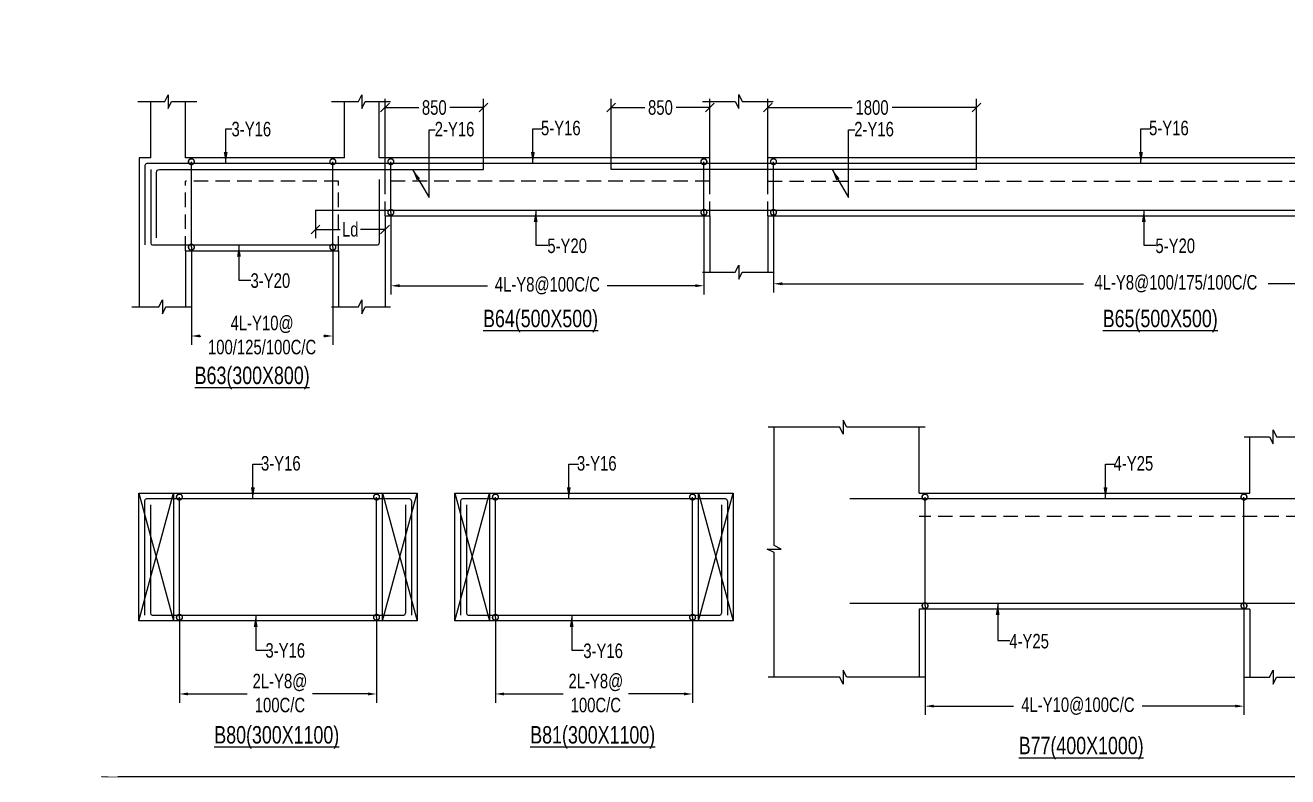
# Model space of a CAD drawing. Header units: millimetres. Extents: x 31347440 to 31744305, y -21457036 to -21063618.
# Drawn here: x 31643646 to 31654533, y -21150568 to -21144094 of the extents above; entities that cross this region are included whole.
import ezdxf

# ---------------------------------------------------------------- set-up
doc = ezdxf.new("R2010")
doc.units = ezdxf.units.MM
doc.header["$LTSCALE"] = 1000
doc.header["$MEASUREMENT"] = 0
doc.set_wipeout_variables(frame=1)
doc.header["$PDMODE"] = 3
for name, pattern in [('CONTINOUS', [0]), ('CONTINU', [0]), ('HIDDEN', [0.375, 0.25, -0.125])]:
    doc.linetypes.add(name, pattern=pattern)
for name, color, linetype in [('-S-ARROW', 253, 'Continuous'), ('-S-MISC', 8, 'Continuous'), ('-S-STIRRUPS DIM', 6, 'Continuous'), ('-S-STIRUP', 11, 'Continuous'), ('-STR-BEAM', 7, 'CONTINU'), ('-STR-COLUMN', 5, 'HIDDEN'), ('-STR-REINF', 3, 'Continuous'), ('-STR-RF-DIM', 8, 'CONTINOUS'), ('-STR-TEXT', 6, 'Continuous'), ('SEC TEXT', 9, 'Continuous'), ('SLAB LINE', 254, 'HIDDEN')]:
    doc.layers.add(name, color=color, linetype=linetype)
doc.styles.add('BEAM-LS', font='romans.shx', dxfattribs={"width": 0.8})
doc.styles.add('SOBHA', font='swisscl.ttf')
doc.styles.add('sobha.sed', font='swisscl.ttf')
doc.dimstyles.new('S-50', dxfattribs={"dimscale": 50, "dimtxt": 2.5, "dimasz": 2, "dimexe": 0.5, "dimexo": 0.25, "dimgap": 0.25, "dimtad": 0, "dimdec": 0, "dimrnd": 0.0005, "dimzin": 0, "dimdsep": 46, "dimtxsty": 'sobha.sed', "dimblk": 'OBLIQUE', "dimcen": 0.09, "dimclrd": 8, "dimclre": 8, "dimclrt": 6, "dimadec": 0, "dimazin": 0, "dimtfac": 1, "dimtdec": 0, "dimtofl": 0, "dimtmove": 2, "dimatfit": 3, "dimfxl": 0.18, "dimtolj": 1, "dimtzin": 0, "dimlwd": -1, "dimlwe": -1, "dimarcsym": 0})
doc.dimstyles.new('S-DIM50', dxfattribs={"dimscale": 50, "dimtxt": 2.5, "dimasz": 1.5, "dimexe": 1.5, "dimexo": 1, "dimgap": 0.5, "dimtad": 0, "dimdec": 0, "dimzin": 0, "dimdsep": 46, "dimtxsty": 'SOBHA', "dimcen": 0.09, "dimclrd": 256, "dimclre": 256, "dimclrt": 6, "dimadec": 5, "dimazin": 0, "dimtfac": 1, "dimtdec": 0, "dimtofl": 0, "dimtmove": 0, "dimatfit": 3, "dimfxl": 0.18, "dimtolj": 1, "dimtzin": 0, "dimlwd": -1, "dimlwe": -1, "dimarcsym": 0})
doc.dimstyles.new('STIRUP', dxfattribs={"dimscale": 50, "dimtxt": 2.5, "dimasz": 2.2, "dimexe": 0, "dimexo": 0, "dimgap": 0.5, "dimtad": 0, "dimdec": 0, "dimzin": 0, "dimdsep": 46, "dimtxsty": 'BEAM-LS', "dimblk": 'DOTSMALL', "dimcen": 0.09, "dimclrd": 256, "dimclre": 256, "dimclrt": 256, "dimadec": 5, "dimazin": 0, "dimtfac": 1, "dimtdec": 0, "dimtofl": 0, "dimtmove": 0, "dimatfit": 3, "dimldrblk": 'DOTSMALL', "dimfxl": 0, "dimfxlon": 1, "dimtolj": 1, "dimtzin": 0, "dimlwd": -1, "dimlwe": -1, "dimarcsym": 0})

# ---------------------------------------------------------------- blocks, each defined once
blk = doc.blocks.new('*D65')
at = {"layer": '-STR-RF-DIM', "transparency": 16777216}
for p, q in [((31650098, -21145706), (31650098, -21146396)), ((31656548, -21145706), (31656548, -21146396)), ((31650173, -21146321), (31652770, -21146321)), ((31656473, -21146321), (31654365, -21146321))]:
    blk.add_line(p, q, dxfattribs=at)
for points in [[(31650173, -21146308), (31650173, -21146333), (31650098, -21146321)], [(31656473, -21146308), (31656473, -21146333), (31656548, -21146321)]]:
    blk.add_solid(points, dxfattribs=at)
at = {"layer": 'Defpoints', "color": 0, "transparency": 16777216}
for p in [(31650098, -21145706, 178587), (31656548, -21145706, 178587), (31650098, -21146321)]:
    blk.add_point(p, dxfattribs=at)
at = {"layer": '-STR-RF-DIM', "color": 6, "transparency": 16777216, "insert": (31653568, -21146321), "char_height": 125, "attachment_point": 5, "style": 'SOBHA'}
blk.add_mtext('\\A1;4L-Y8@100/175/100C/C', dxfattribs=at)
blk = doc.blocks.new('_DotSmall')
at = {"color": 0, "linetype": 'ByBlock', "const_width": 0.5}
blk.add_lwpolyline([(-0.0625, 0, 1), (0.0625, 0, 1)], format="xyb", close=True, dxfattribs=at)
blk = doc.blocks.new('*D66')
at = {"layer": '-S-STIRUP', "ltscale": 100, "transparency": 16777216}
blk.add_line((31650098, -21145706), (31650098, -21145269), dxfattribs=at)
at = {"layer": 'Defpoints', "color": 0, "linetype": 'CONTINU', "ltscale": 100, "transparency": 16777216}
for p in [(31650098, -21145269), (31650098, -21145269), (31650098, -21145706)]:
    blk.add_point(p, dxfattribs=at)
at = {"layer": '-S-STIRUP', "linetype": 'CONTINU', "ltscale": 100, "transparency": 16777216, "xscale": 100, "yscale": 100, "zscale": 100}
for p, rotation in [((31650098, -21145269), 90), ((31650098, -21145706), 270)]:
    blk.add_blockref('_DotSmall', p, dxfattribs=dict(at, rotation=rotation))
blk = doc.blocks.new('*D59')
at = {"layer": '-STR-RF-DIM', "transparency": 16777216}
for p, q in [((31646798, -21145706), (31646798, -21146413)), ((31649498, -21145706), (31649498, -21146413)), ((31646873, -21146338), (31647633, -21146338)), ((31649423, -21146338), (31648663, -21146338))]:
    blk.add_line(p, q, dxfattribs=at)
for points in [[(31646873, -21146325), (31646873, -21146350), (31646798, -21146338)], [(31649423, -21146325), (31649423, -21146350), (31649498, -21146338)]]:
    blk.add_solid(points, dxfattribs=at)
at = {"layer": 'Defpoints', "color": 0, "transparency": 16777216}
for p in [(31646798, -21145706, 178587), (31649498, -21145706, 178587), (31649498, -21146338)]:
    blk.add_point(p, dxfattribs=at)
at = {"layer": '-STR-RF-DIM', "color": 6, "transparency": 16777216, "insert": (31648148, -21146338), "char_height": 125, "attachment_point": 5, "style": 'SOBHA'}
blk.add_mtext('\\A1;4L-Y8@100C/C', dxfattribs=at)
blk = doc.blocks.new('*D60')
at = {"layer": '-S-STIRUP', "ltscale": 100, "transparency": 16777216}
blk.add_line((31649498, -21145706), (31649498, -21145269), dxfattribs=at)
at = {"layer": 'Defpoints', "color": 0, "linetype": 'CONTINU', "ltscale": 100, "transparency": 16777216}
for p in [(31649498, -21145269), (31649498, -21145269), (31649498, -21145706)]:
    blk.add_point(p, dxfattribs=at)
at = {"layer": '-S-STIRUP', "linetype": 'CONTINU', "ltscale": 100, "transparency": 16777216, "xscale": 100, "yscale": 100, "zscale": 100}
for p, rotation in [((31649498, -21145269), 90), ((31649498, -21145706), 270)]:
    blk.add_blockref('_DotSmall', p, dxfattribs=dict(at, rotation=rotation))
blk = doc.blocks.new('*D61')
at = {"layer": '-S-STIRUP', "ltscale": 100, "transparency": 16777216}
blk.add_line((31646798, -21145706), (31646798, -21145269), dxfattribs=at)
at = {"layer": 'Defpoints', "color": 0, "linetype": 'CONTINU', "ltscale": 100, "transparency": 16777216}
for p in [(31646798, -21145269), (31646798, -21145269), (31646798, -21145706)]:
    blk.add_point(p, dxfattribs=at)
at = {"layer": '-S-STIRUP', "linetype": 'CONTINU', "ltscale": 100, "transparency": 16777216, "xscale": 100, "yscale": 100, "zscale": 100}
for p, rotation in [((31646798, -21145269), 90), ((31646798, -21145706), 270)]:
    blk.add_blockref('_DotSmall', p, dxfattribs=dict(at, rotation=rotation))
blk = doc.blocks.new('*D62')
at = {"layer": '-STR-RF-DIM', "transparency": 16777216}
for p, q in [((31645078, -21146006), (31645078, -21146846)), ((31646298, -21146006), (31646298, -21146846)), ((31645153, -21146771), (31645159, -21146771)), ((31646223, -21146771), (31646218, -21146771))]:
    blk.add_line(p, q, dxfattribs=at)
for points in [[(31645153, -21146758), (31645153, -21146783), (31645078, -21146771)], [(31646223, -21146758), (31646223, -21146783), (31646298, -21146771)]]:
    blk.add_solid(points, dxfattribs=at)
at = {"layer": 'Defpoints', "color": 0, "transparency": 16777216}
for p in [(31645078, -21146006, 0), (31646298, -21146006, 178587), (31646298, -21146771)]:
    blk.add_point(p, dxfattribs=at)
at = {"layer": '-STR-RF-DIM', "color": 6, "transparency": 16777216, "char_height": 125, "attachment_point": 5, "style": 'SOBHA'}
for s, insert in [('\\A1;4L-Y10@', (31645688, -21146671)), ('\\A1;100/125/100C/C', (31645688, -21146867))]:
    blk.add_mtext(s, dxfattribs=dict(at, insert=insert))
blk = doc.blocks.new('*D63')
at = {"layer": '-S-STIRUP', "ltscale": 100, "transparency": 16777216}
blk.add_line((31646298, -21146006), (31646298, -21145269), dxfattribs=at)
at = {"layer": 'Defpoints', "color": 0, "linetype": 'CONTINU', "ltscale": 100, "transparency": 16777216}
for p in [(31646298, -21145269), (31646298, -21145269), (31646298, -21146006)]:
    blk.add_point(p, dxfattribs=at)
at = {"layer": '-S-STIRUP', "linetype": 'CONTINU', "ltscale": 100, "transparency": 16777216, "xscale": 100, "yscale": 100, "zscale": 100}
for p, rotation in [((31646298, -21145269), 90), ((31646298, -21146006), 270)]:
    blk.add_blockref('_DotSmall', p, dxfattribs=dict(at, rotation=rotation))
blk = doc.blocks.new('*D64')
at = {"layer": '-S-STIRUP', "ltscale": 100, "transparency": 16777216}
blk.add_line((31645078, -21146006), (31645078, -21145269), dxfattribs=at)
at = {"layer": 'Defpoints', "color": 0, "linetype": 'CONTINU', "ltscale": 100, "transparency": 16777216}
for p in [(31645078, -21145269), (31645078, -21145269), (31645078, -21146006)]:
    blk.add_point(p, dxfattribs=at)
at = {"layer": '-S-STIRUP', "linetype": 'CONTINU', "ltscale": 100, "transparency": 16777216, "xscale": 100, "yscale": 100, "zscale": 100}
for p, rotation in [((31645078, -21145269), 90), ((31645078, -21146006), 270)]:
    blk.add_blockref('_DotSmall', p, dxfattribs=dict(at, rotation=rotation))
blk = doc.blocks.new('_OBLIQUE')
at = {"color": 0, "linetype": 'ByBlock'}
blk.add_line((-0.5, -0.5), (0.5, 0.5), dxfattribs=at)
blk = doc.blocks.new('*D100')
at = {"layer": '-STR-RF-DIM', "transparency": 16777216}
for p, q in [((31651405, -21149095), (31651405, -21150035)), ((31654155, -21149095), (31654155, -21150035)), ((31651480, -21149960), (31652169, -21149960)), ((31654080, -21149960), (31653277, -21149960))]:
    blk.add_line(p, q, dxfattribs=at)
for points in [[(31651480, -21149947), (31651480, -21149972), (31651405, -21149960)], [(31654080, -21149947), (31654080, -21149972), (31654155, -21149960)]]:
    blk.add_solid(points, dxfattribs=at)
at = {"layer": 'Defpoints', "color": 0, "transparency": 16777216}
for p in [(31651405, -21149095, 178587), (31654155, -21149095, 178587), (31654155, -21149960)]:
    blk.add_point(p, dxfattribs=at)
at = {"layer": '-STR-RF-DIM', "color": 6, "transparency": 16777216, "insert": (31652723, -21149960), "char_height": 125, "attachment_point": 5, "style": 'SOBHA'}
blk.add_mtext('\\A1;4L-Y10@100C/C', dxfattribs=at)
blk = doc.blocks.new('*D101')
at = {"layer": '-S-STIRUP', "ltscale": 100, "transparency": 16777216}
blk.add_line((31654155, -21149095), (31654155, -21148158), dxfattribs=at)
at = {"layer": 'Defpoints', "color": 0, "linetype": 'CONTINU', "ltscale": 100, "transparency": 16777216}
for p in [(31654155, -21148158), (31654155, -21148158), (31654155, -21149095)]:
    blk.add_point(p, dxfattribs=at)
at = {"layer": '-S-STIRUP', "linetype": 'CONTINU', "ltscale": 100, "transparency": 16777216, "xscale": 100, "yscale": 100, "zscale": 100}
for p, rotation in [((31654155, -21148158), 90), ((31654155, -21149095), 270)]:
    blk.add_blockref('_DotSmall', p, dxfattribs=dict(at, rotation=rotation))
blk = doc.blocks.new('*D102')
at = {"layer": '-S-STIRUP', "ltscale": 100, "transparency": 16777216}
blk.add_line((31651405, -21149095), (31651405, -21148158), dxfattribs=at)
at = {"layer": 'Defpoints', "color": 0, "linetype": 'CONTINU', "ltscale": 100, "transparency": 16777216}
for p in [(31651405, -21148158), (31651405, -21148158), (31651405, -21149095)]:
    blk.add_point(p, dxfattribs=at)
at = {"layer": '-S-STIRUP', "linetype": 'CONTINU', "ltscale": 100, "transparency": 16777216, "xscale": 100, "yscale": 100, "zscale": 100}
for p, rotation in [((31651405, -21148158), 90), ((31651405, -21149095), 270)]:
    blk.add_blockref('_DotSmall', p, dxfattribs=dict(at, rotation=rotation))
blk = doc.blocks.new('*D104')
at = {"layer": '-STR-RF-DIM', "transparency": 16777216}
for p, q in [((31644975, -21149195), (31644975, -21149930)), ((31646675, -21149195), (31646675, -21149930)), ((31645050, -21149855), (31645560, -21149855)), ((31646600, -21149855), (31646123, -21149855))]:
    blk.add_line(p, q, dxfattribs=at)
for points in [[(31645050, -21149842), (31645050, -21149867), (31644975, -21149855)], [(31646600, -21149842), (31646600, -21149867), (31646675, -21149855)]]:
    blk.add_solid(points, dxfattribs=at)
at = {"layer": 'Defpoints', "color": 0, "transparency": 16777216}
for p in [(31644975, -21149195, 0), (31646675, -21149195, 0), (31646675, -21149855)]:
    blk.add_point(p, dxfattribs=at)
at = {"layer": '-STR-RF-DIM', "color": 6, "transparency": 16777216, "char_height": 125, "attachment_point": 5, "style": 'SOBHA'}
for s, insert in [('\\A1;2L-Y8@', (31645842, -21149756)), ('\\A1;100C/C', (31645842, -21149951))]:
    blk.add_mtext(s, dxfattribs=dict(at, insert=insert))
blk = doc.blocks.new('*D105')
at = {"layer": '-S-STIRUP', "ltscale": 100, "transparency": 16777216}
blk.add_line((31644975, -21149195), (31644975, -21148158), dxfattribs=at)
at = {"layer": 'Defpoints', "color": 0, "linetype": 'CONTINU', "ltscale": 100, "transparency": 16777216}
for p in [(31644975, -21148158), (31644975, -21148158), (31644975, -21149195, 0)]:
    blk.add_point(p, dxfattribs=at)
at = {"layer": '-S-STIRUP', "linetype": 'CONTINU', "ltscale": 100, "transparency": 16777216, "xscale": 100, "yscale": 100, "zscale": 100}
for p, rotation in [((31644975, -21148158), 90), ((31644975, -21149195), 270)]:
    blk.add_blockref('_DotSmall', p, dxfattribs=dict(at, rotation=rotation))
blk = doc.blocks.new('*D106')
at = {"layer": '-S-STIRUP', "ltscale": 100, "transparency": 16777216}
blk.add_line((31646675, -21149195), (31646675, -21148158), dxfattribs=at)
at = {"layer": 'Defpoints', "color": 0, "linetype": 'CONTINU', "ltscale": 100, "transparency": 16777216}
for p in [(31646675, -21148158), (31646675, -21148158), (31646675, -21149195, 0)]:
    blk.add_point(p, dxfattribs=at)
at = {"layer": '-S-STIRUP', "linetype": 'CONTINU', "ltscale": 100, "transparency": 16777216, "xscale": 100, "yscale": 100, "zscale": 100}
for p, rotation in [((31646675, -21148158), 90), ((31646675, -21149195), 270)]:
    blk.add_blockref('_DotSmall', p, dxfattribs=dict(at, rotation=rotation))
blk = doc.blocks.new('*D107')
at = {"layer": '-STR-RF-DIM', "transparency": 16777216}
for p, q in [((31647700, -21149195), (31647700, -21149930)), ((31649400, -21149195), (31649400, -21149930)), ((31647775, -21149855), (31648285, -21149855)), ((31649325, -21149855), (31648848, -21149855))]:
    blk.add_line(p, q, dxfattribs=at)
for points in [[(31647775, -21149842), (31647775, -21149867), (31647700, -21149855)], [(31649325, -21149842), (31649325, -21149867), (31649400, -21149855)]]:
    blk.add_solid(points, dxfattribs=at)
at = {"layer": 'Defpoints', "color": 0, "transparency": 16777216}
for p in [(31647700, -21149195, 0), (31649400, -21149195, 0), (31649400, -21149855)]:
    blk.add_point(p, dxfattribs=at)
at = {"layer": '-STR-RF-DIM', "color": 6, "transparency": 16777216, "char_height": 125, "attachment_point": 5, "style": 'SOBHA'}
for s, insert in [('\\A1;2L-Y8@', (31648566, -21149756)), ('\\A1;100C/C', (31648566, -21149951))]:
    blk.add_mtext(s, dxfattribs=dict(at, insert=insert))
blk = doc.blocks.new('*D108')
at = {"layer": '-S-STIRUP', "ltscale": 100, "transparency": 16777216}
blk.add_line((31647700, -21149195), (31647700, -21148158), dxfattribs=at)
at = {"layer": 'Defpoints', "color": 0, "linetype": 'CONTINU', "ltscale": 100, "transparency": 16777216}
for p in [(31647700, -21148158), (31647700, -21148158), (31647700, -21149195, 0)]:
    blk.add_point(p, dxfattribs=at)
at = {"layer": '-S-STIRUP', "linetype": 'CONTINU', "ltscale": 100, "transparency": 16777216, "xscale": 100, "yscale": 100, "zscale": 100}
for p, rotation in [((31647700, -21148158), 90), ((31647700, -21149195), 270)]:
    blk.add_blockref('_DotSmall', p, dxfattribs=dict(at, rotation=rotation))
blk = doc.blocks.new('*D109')
at = {"layer": '-S-STIRUP', "ltscale": 100, "transparency": 16777216}
blk.add_line((31649400, -21149195), (31649400, -21148158), dxfattribs=at)
at = {"layer": 'Defpoints', "color": 0, "linetype": 'CONTINU', "ltscale": 100, "transparency": 16777216}
for p in [(31649400, -21148158), (31649400, -21148158), (31649400, -21149195, 0)]:
    blk.add_point(p, dxfattribs=at)
at = {"layer": '-S-STIRUP', "linetype": 'CONTINU', "ltscale": 100, "transparency": 16777216, "xscale": 100, "yscale": 100, "zscale": 100}
for p, rotation in [((31649400, -21148158), 90), ((31649400, -21149195), 270)]:
    blk.add_blockref('_DotSmall', p, dxfattribs=dict(at, rotation=rotation))
blk = doc.blocks.new('*D329')
at = {"layer": '-S-STIRRUPS DIM', "color": 251, "transparency": 16777216}
for p, q in [((31646748, -21145436), (31646748, -21144728)), ((31647598, -21145336), (31647598, -21144728))]:
    blk.add_line(p, q, dxfattribs=at)
at = {"layer": '-S-STIRRUPS DIM', "color": 8, "transparency": 16777216}
for p, q in [((31646748, -21144803), (31647039, -21144803)), ((31647598, -21144803), (31647308, -21144803))]:
    blk.add_line(p, q, dxfattribs=at)
at = {"layer": 'Defpoints', "color": 0, "transparency": 16777216}
for p in [(31646748, -21144803), (31647598, -21145336), (31646748, -21145436, 0)]:
    blk.add_point(p, dxfattribs=at)
at = {"layer": '-S-STIRRUPS DIM', "color": 8, "transparency": 16777216, "xscale": 75, "yscale": 75, "zscale": 75, "rotation": 180}
blk.add_blockref('_OBLIQUE', (31646748, -21144803), dxfattribs=at)
at = {"layer": '-S-STIRRUPS DIM', "color": 8, "transparency": 16777216, "xscale": 75, "yscale": 75, "zscale": 75}
blk.add_blockref('_OBLIQUE', (31647598, -21144803), dxfattribs=at)
at = {"layer": '-S-STIRRUPS DIM', "color": 6, "transparency": 16777216, "insert": (31647173, -21144803), "char_height": 125, "attachment_point": 5, "style": 'sobha.sed'}
blk.add_mtext('\\A1;850', dxfattribs=at)
blk = doc.blocks.new('*D331')
at = {"layer": '-S-STIRRUPS DIM', "color": 251, "transparency": 16777216}
for p, q in [((31650048, -21145436), (31650048, -21144728)), ((31651848, -21145336), (31651848, -21144728))]:
    blk.add_line(p, q, dxfattribs=at)
at = {"layer": '-S-STIRRUPS DIM', "color": 8, "transparency": 16777216}
for p, q in [((31650048, -21144803), (31650776, -21144803)), ((31651848, -21144803), (31651120, -21144803))]:
    blk.add_line(p, q, dxfattribs=at)
at = {"layer": 'Defpoints', "color": 0, "transparency": 16777216}
for p in [(31650048, -21144803), (31651848, -21145336), (31650048, -21145436, 0)]:
    blk.add_point(p, dxfattribs=at)
at = {"layer": '-S-STIRRUPS DIM', "color": 8, "transparency": 16777216, "xscale": 75, "yscale": 75, "zscale": 75, "rotation": 180}
blk.add_blockref('_OBLIQUE', (31650048, -21144803), dxfattribs=at)
at = {"layer": '-S-STIRRUPS DIM', "color": 8, "transparency": 16777216, "xscale": 75, "yscale": 75, "zscale": 75}
blk.add_blockref('_OBLIQUE', (31651848, -21144803), dxfattribs=at)
at = {"layer": '-S-STIRRUPS DIM', "color": 6, "transparency": 16777216, "insert": (31650948, -21144803), "char_height": 125, "attachment_point": 5, "style": 'sobha.sed'}
blk.add_mtext('\\A1;1800', dxfattribs=at)
blk = doc.blocks.new('*D330')
at = {"layer": '-S-STIRRUPS DIM', "color": 251, "transparency": 16777216}
for p, q in [((31648698, -21145336), (31648698, -21144728)), ((31649548, -21145436), (31649548, -21144728))]:
    blk.add_line(p, q, dxfattribs=at)
at = {"layer": '-S-STIRRUPS DIM', "color": 8, "transparency": 16777216}
for p, q in [((31648698, -21144803), (31648989, -21144803)), ((31649548, -21144803), (31649258, -21144803))]:
    blk.add_line(p, q, dxfattribs=at)
at = {"layer": 'Defpoints', "color": 0, "transparency": 16777216}
for p in [(31649548, -21144803), (31648698, -21145336), (31649548, -21145436, 0)]:
    blk.add_point(p, dxfattribs=at)
at = {"layer": '-S-STIRRUPS DIM', "color": 8, "transparency": 16777216, "xscale": 75, "yscale": 75, "zscale": 75, "rotation": 180}
blk.add_blockref('_OBLIQUE', (31648698, -21144803), dxfattribs=at)
at = {"layer": '-S-STIRRUPS DIM', "color": 8, "transparency": 16777216, "xscale": 75, "yscale": 75, "zscale": 75}
blk.add_blockref('_OBLIQUE', (31649548, -21144803), dxfattribs=at)
at = {"layer": '-S-STIRRUPS DIM', "color": 6, "transparency": 16777216, "insert": (31649123, -21144803), "char_height": 125, "attachment_point": 5, "style": 'sobha.sed'}
blk.add_mtext('\\A1;850', dxfattribs=at)
blk = doc.blocks.new('*D358')
at = {"layer": '-S-STIRRUPS DIM', "color": 251, "transparency": 16777216}
for p, q in [((31646148, -21145686), (31646148, -21145928)), ((31646748, -21145736), (31646748, -21145928))]:
    blk.add_line(p, q, dxfattribs=at)
at = {"layer": '-S-STIRRUPS DIM', "color": 8, "transparency": 16777216}
for p, q in [((31646148, -21145853), (31646361, -21145853)), ((31646748, -21145853), (31646536, -21145853))]:
    blk.add_line(p, q, dxfattribs=at)
at = {"layer": 'Defpoints', "color": 0, "transparency": 16777216}
for p in [(31646148, -21145686, 0), (31646748, -21145736, 0), (31646148, -21145853)]:
    blk.add_point(p, dxfattribs=at)
at = {"layer": '-S-STIRRUPS DIM', "color": 8, "transparency": 16777216, "xscale": 75, "yscale": 75, "zscale": 75, "rotation": 180}
blk.add_blockref('_OBLIQUE', (31646148, -21145853), dxfattribs=at)
at = {"layer": '-S-STIRRUPS DIM', "color": 8, "transparency": 16777216, "xscale": 75, "yscale": 75, "zscale": 75}
blk.add_blockref('_OBLIQUE', (31646748, -21145853), dxfattribs=at)
at = {"layer": '-S-STIRRUPS DIM', "color": 6, "transparency": 16777216, "insert": (31646448, -21145853), "char_height": 125, "attachment_point": 5, "style": 'sobha.sed'}
blk.add_mtext('\\A1;Ld', dxfattribs=at)

msp = doc.modelspace()

# ---------------------------------------------------------------- linework, layer by layer
at = {"layer": '-S-MISC', "linetype": 'ByBlock', "ltscale": 1000, "elevation": 0}
for points in [[(31644615.7, -21144752), (31644848.4, -21144751.5), (31644878.2, -21144691.9), (31644878.2, -21144812), (31644908.1, -21144751.5), (31645124.2, -21144752)], [(31646285.7, -21144752), (31646518.4, -21144751.5), (31646548.2, -21144691.9), (31646548.2, -21144812), (31646578.1, -21144751.5), (31646794.2, -21144752)], [(31649485.7, -21144751.8), (31649768.4, -21144751.8), (31649798.3, -21144811.5), (31649798.3, -21144691.3), (31649828.1, -21144751.8), (31650094.3, -21144751.8)], [(31649485.7, -21146220.6), (31649768.4, -21146220.6), (31649798.3, -21146160.9), (31649798.3, -21146281.1), (31649828.1, -21146220.6), (31650094.3, -21146220.6)], [(31644565.7, -21146520.6), (31644798.4, -21146520.2), (31644828.2, -21146460.5), (31644828.2, -21146580.7), (31644858.1, -21146520.2), (31645074.2, -21146520.6)], [(31646285.7, -21146520.6), (31646518.4, -21146520.2), (31646548.2, -21146460.5), (31646548.2, -21146580.7), (31646578.1, -21146520.2), (31646794.2, -21146520.6)], [(31651405.5, -21147556.9), (31650729, -21147556.9), (31650699.1, -21147497.3), (31650699.1, -21147617.5), (31650669.3, -21147556.9), (31650053.1, -21147557.2)], [(31650103.1, -21149709.7), (31650102.4, -21148635.9), (31650042.7, -21148606), (31650162.9, -21148606), (31650102.4, -21148576.1), (31650102.9, -21147556.9)], [(31654155.5, -21147640.6), (31654375.6, -21147640.6), (31654405.4, -21147700.2), (31654405.4, -21147580), (31654435.3, -21147640.6), (31654705.7, -21147640.6)], [(31651405.3, -21149709.7), (31650729, -21149709.7), (31650699.1, -21149650.1), (31650699.1, -21149770.2), (31650669.3, -21149709.7), (31650053.1, -21149710)], [(31654155.5, -21149709.7), (31654375.6, -21149709.7), (31654405.4, -21149650.1), (31654405.4, -21149770.2), (31654435.3, -21149709.7), (31654705.7, -21149709.7)]]:
    msp.add_lwpolyline(points, dxfattribs=at)
at = {"layer": '-STR-BEAM'}
for p, q in [((31646398.2, -21145236, 0), (31645028.2, -21145236, 0)), ((31649548.2, -21145236, 0), (31646698.2, -21145236, 0)), ((31656598.2, -21145236, 0), (31650048.3, -21145236, 0)), ((31644625.2, -21149225.1, 0), (31644925.2, -21148125.1, 0)), ((31644625.2, -21148125.1, 0), (31644925.2, -21149225.1, 0)), ((31644925.2, -21148125.1, 0), (31646725.5, -21148125.1, 0)), ((31646725.5, -21149225.1, 0), (31647025.5, -21148125.1, 0)), ((31646725.5, -21148125.1, 0), (31647025.5, -21149225.1, 0)), ((31647349.8, -21149225.1, 0), (31647649.8, -21148125.1, 0)), ((31647349.8, -21148125.1, 0), (31647649.8, -21149225.1, 0)), ((31647649.8, -21148125.1, 0), (31649450, -21148125.1, 0)), ((31649450, -21149225.1, 0), (31649750, -21148125.1, 0)), ((31649450, -21148125.1, 0), (31649750, -21149225.1, 0)), ((31651355.5, -21148125.1, 0), (31654205.5, -21148125.1, 0))]:
    msp.add_line(p, q, dxfattribs=at)
at = {"layer": '-STR-BEAM', "elevation": 0}
for points in [[(31679606.4, -21150567.8), (31644306.4, -21150567.8), (31644306.4, -21121867.8), (31679606.4, -21121867.8)], [(31644625.2, -21148125.1), (31644925.2, -21148125.1), (31644925.2, -21149225.1), (31644625.2, -21149225.1)], [(31646725.5, -21148125.1), (31647025.5, -21148125.1), (31647025.5, -21149225.1), (31646725.5, -21149225.1)], [(31647349.8, -21148125.1), (31647649.8, -21148125.1), (31647649.8, -21149225.1), (31647349.8, -21149225.1)], [(31649450, -21148125.1), (31649750, -21148125.1), (31649750, -21149225.1), (31649450, -21149225.1)]]:
    msp.add_lwpolyline(points, close=True, dxfattribs=at)
for points in [[(31646748.2, -21145736), (31649548.2, -21145736)], [(31650048.3, -21145736), (31656598.2, -21145736)], [(31645028.2, -21146036), (31646348.2, -21146036)], [(31654205.5, -21149125.1), (31651355.5, -21149125.1)], [(31646785.8, -21149225.1), (31644925.2, -21149225.1)], [(31649510.4, -21149225.1), (31647649.8, -21149225.1)]]:
    msp.add_lwpolyline(points, dxfattribs=at)
at = {"layer": '-STR-COLUMN', "linetype": 'Continuous', "ltscale": 10}
for p, q in [((31644728.2, -21145236, 0), (31644728.2, -21144751.4, 0)), ((31645028.2, -21145236, 0), (31645028.2, -21144751.4, 0)), ((31646398.2, -21145236, 0), (31646398.2, -21144751.4, 0)), ((31646698.2, -21145236, 0), (31646698.2, -21144751.4, 0)), ((31649548.2, -21145236, 0), (31649548.2, -21144751.4, 0)), ((31650048.3, -21145236, 0), (31650048.3, -21144751.4, 0)), ((31644728.2, -21145236, 0), (31644628.2, -21145236, 0)), ((31644628.2, -21145236, 0), (31644628.2, -21146520.6, 0)), ((31646748.2, -21145736, 0), (31646748.2, -21146520.6, 0)), ((31649548.2, -21145736, 0), (31649548.2, -21146220.6, 0)), ((31650048.3, -21145736, 0), (31650048.3, -21146220.6, 0)), ((31645028.2, -21146036, 0), (31645028.2, -21146520.6, 0)), ((31646348.2, -21146036, 0), (31646348.2, -21146520.6, 0)), ((31651355.5, -21148125.1, 0), (31651355.5, -21147556.9, 0)), ((31654205.5, -21148125.1, 0), (31654205.5, -21147640.6, 0)), ((31651355.3, -21149125.1, 0), (31651355.3, -21149709.7, 0)), ((31654205.5, -21149125.1, 0), (31654205.5, -21149709.7, 0))]:
    msp.add_line(p, q, dxfattribs=at)
at = {"layer": '-STR-REINF', "ltscale": 10}
for p, q in [((31644678.2, -21145301, 0), (31644678.2, -21145986.7, 0)), ((31662433.3, -21145286, 0), (31644693.2, -21145286, 0)), ((31644728.2, -21145336, 0), (31644728.2, -21145971, 0)), ((31646698.2, -21145423, 0), (31646698.2, -21145971, 0)), ((31646148.2, -21145686, 0), (31662389.4, -21145686, 0)), ((31644743.2, -21145986, 0), (31646683.2, -21145986, 0)), ((31644675.2, -21148190.1, 0), (31644675.2, -21149175.8, 0)), ((31646960.5, -21148175.1, 0), (31644690.2, -21148175.1, 0)), ((31644725.2, -21148225.1, 0), (31644725.2, -21149160.1, 0)), ((31646925.5, -21148225.1, 0), (31646925.5, -21149160.1, 0)), ((31646975.5, -21148190.1, 0), (31646975.5, -21149175.8, 0)), ((31647399.8, -21148190.1, 0), (31647399.8, -21149175.8, 0)), ((31649685, -21148175.1, 0), (31647414.8, -21148175.1, 0)), ((31647449.8, -21148225.1, 0), (31647449.8, -21149160.1, 0)), ((31649650, -21148225.1, 0), (31649650, -21149160.1, 0)), ((31649700, -21148190.1, 0), (31649700, -21149175.8, 0)), ((31662960.2, -21148175.1, 0), (31650755.3, -21148175.1, 0)), ((31644740.2, -21149175.1, 0), (31646910.5, -21149175.1, 0)), ((31647464.8, -21149175.1, 0), (31649635, -21149175.1, 0))]:
    msp.add_line(p, q, dxfattribs=at)
at = {"layer": '-STR-REINF', "ltscale": 10, "elevation": 0}
msp.add_lwpolyline([(31644777.5, -21145924.2), (31644777.5, -21145361, -0.4142136), (31644802.5, -21145336), (31647598.2, -21145336)], format="xyb", dxfattribs=at)
for points in [[(31651848.3, -21145336), (31648698.2, -21145336)], [(31661145.1, -21149075.1), (31650755.3, -21149075.1)]]:
    msp.add_lwpolyline(points, dxfattribs=at)
at = {"layer": '-STR-REINF', "ltscale": 10}
for centre, start, end in [((31644693.2, -21145301, 0), 90, 180), ((31644743.2, -21145971, 0), 180, 270), ((31644690.2, -21148190.1, 0), 90, 180), ((31646960.5, -21148190.1, 0), 0, 90), ((31647414.8, -21148190.1, 0), 90, 180), ((31649685, -21148190.1, 0), 0, 90), ((31644740.2, -21149160.1, 0), 180, 270), ((31646910.5, -21149160.1, 0), 270, 0), ((31647464.8, -21149160.1, 0), 180, 270), ((31649635, -21149160.1, 0), 270, 0)]:
    msp.add_arc(centre, 15, start, end, dxfattribs=at)
at = {"layer": '-STR-REINF', "ltscale": 10, "extrusion": (-3.80959e-09, 0, 1)}
msp.add_arc((31646683.2, -21145971, -0.1), 15, 270, 0, dxfattribs=at)
at = {"layer": 'SLAB LINE', "color": 8, "linetype": 'HIDDEN', "ltscale": 0.5}
for p, q in [((31646348.2, -21145436, 0), (31645028.2, -21145436, 0)), ((31645028.2, -21146036, 0), (31645028.2, -21145436, 0)), ((31646348.2, -21146036, 0), (31646348.2, -21145436, 0)), ((31649548.2, -21145436, 0), (31646748.2, -21145436, 0)), ((31646748.2, -21145736, 0), (31646748.2, -21145436, 0)), ((31649548.2, -21145736, 0), (31649548.2, -21145436, 0)), ((31650048.3, -21145436, 0), (31656598.2, -21145436, 0)), ((31650048.3, -21145736, 0), (31650048.3, -21145436, 0)), ((31657455.5, -21148325.1, 0), (31651355.5, -21148325.1, 0))]:
    msp.add_line(p, q, dxfattribs=at)

# ---------------------------------------------------------------- texts
at = {"layer": '-STR-TEXT', "color": 6, "style": 'SOBHA'}
for s, p in [('3-Y16', (31645424.4, -21145050.7, 0)), ('2-Y16', (31647176.6, -21145050.9, 0)), ('5-Y16', (31648092.9, -21145041.2, 0)), ('2-Y16', (31650794.2, -21145050.9, 0)), ('5-Y16', (31653336.8, -21145041.2, 0)), ('5-Y20', (31648147.6, -21146056, 0)), ('5-Y20', (31653391.5, -21146056, 0)), ('3-Y20', (31645588.5, -21146356, 0)), ('3-Y16', (31645678.4, -21147930.3, 0)), ('3-Y16', (31648403, -21147930.3, 0)), ('4-Y25', (31653030.6, -21147930.3, 0)), ('4-Y25', (31652131.3, -21149462, 0)), ('3-Y16', (31645717, -21149542, 0)), ('3-Y16', (31648457.7, -21149545.2, 0))]:
    msp.add_text(s, height=125, dxfattribs=at).set_placement(p)
at = {"layer": 'SEC TEXT', "color": 4, "linetype": 'ByBlock', "style": 'sobha.sed'}
for s, rotation, p in [('%%UB64(500X500)', 359.98928, (31647593.4, -21146694.7, 0)), ('%%UB65(500X500)', 359.98928, (31652937.2, -21146694.7, 0)), ('%%UB63(300X800)', 359.98928, (31645106.7, -21147184.7, 0)), ('%%UB80(300X1100)', 359.98928, (31645276, -21150281.5)), ('%%UB81(300X1100)', 359.98928, (31648000.6, -21150281.5)), ('%%UB77(400X1000)', 0.01072, (31652212.8, -21150374.1, 0))]:
    msp.add_text(s, height=150, rotation=rotation, dxfattribs=at).set_placement(p)

# ---------------------------------------------------------------- dimensions: what is measured, and where the dimension line sits
at = {"layer": '-S-STIRRUPS DIM'}
for base, p1, p2, picture, middle in [((31646748.2, -21144802.6, 0), (31647598.2, -21145336, 0), (31646748.2, -21145436, 0), '*D329', (31647173.2, -21144802.6, 0)), ((31650048.3, -21144802.6, 0), (31651848.3, -21145336, 0), (31650048.3, -21145436, 0), '*D331', (31650948.3, -21144802.6, 0))]:
    dim = msp.add_linear_dim(base=base, p1=p1, p2=p2, angle=180, dimstyle='S-DIM50', override={"dimscale": 1, "dimtxt": 125, "dimasz": 75, "dimexe": 75, "dimexo": 0, "dimgap": 25, "dimrnd": 5, "dimtxsty": 'sobha.sed', "dimblk1": 'OBLIQUE', "dimblk2": 'OBLIQUE', "dimsah": 1, "dimcen": 4.5, "dimclrd": 8, "dimclre": 251, "dimfxl": 75}, dxfattribs=at)
    dim.commit()
    dim.dimension.update_dxf_attribs({"geometry": picture, "text_midpoint": middle})
dim = msp.add_linear_dim(base=(31649548.2, -21144802.6, 0), p1=(31648698.2, -21145336, 0), p2=(31649548.2, -21145436, 0), dimstyle='S-DIM50', override={"dimscale": 1, "dimtxt": 125, "dimasz": 75, "dimexe": 75, "dimexo": 0, "dimgap": 25, "dimrnd": 5, "dimtxsty": 'sobha.sed', "dimblk1": 'OBLIQUE', "dimblk2": 'OBLIQUE', "dimsah": 1, "dimcen": 4.5, "dimclrd": 8, "dimclre": 251, "dimfxl": 75}, dxfattribs=at)
dim.commit()
dim.dimension.update_dxf_attribs({"geometry": '*D330', "text_midpoint": (31649123.2, -21144802.6, 0)})
dim = msp.add_linear_dim(base=(31646148.2, -21145853, 0), p1=(31646748.2, -21145736, 0), p2=(31646148.2, -21145686, 0), text='Ld', dimstyle='S-DIM50', override={"dimscale": 1, "dimtxt": 125, "dimasz": 75, "dimexe": 75, "dimexo": 0, "dimgap": 25, "dimrnd": 5, "dimtxsty": 'sobha.sed', "dimblk1": 'OBLIQUE', "dimblk2": 'OBLIQUE', "dimsah": 1, "dimcen": 4.5, "dimclrd": 8, "dimclre": 251, "dimfxl": 75}, dxfattribs=at)
dim.commit()
dim.dimension.update_dxf_attribs({"geometry": '*D358', "text_midpoint": (31646448.2, -21145853, 0)})
at = {"layer": '-S-STIRUP', "linetype": 'CONTINU', "ltscale": 100}
for base, p1, p2, picture, middle in [((31645078.2, -21145269, 0), (31645078.2, -21146005.7, 0), (31645078.2, -21145269, 0), '*D64', (31645078.2, -21145637.4, 0)), ((31646298.4, -21145269, 178586.6), (31646298.4, -21146005.7, 178586.6), (31646298.4, -21145269, 178586.6), '*D63', (31646298.4, -21145637.4, 178586.6)), ((31646798.1, -21145269, 178586.6), (31646798.1, -21145705.7, 178586.6), (31646798.1, -21145269, 178586.6), '*D61', (31646798.1, -21145487.4, 178586.6)), ((31649498.4, -21145269, 178586.6), (31649498.4, -21145705.7, 178586.6), (31649498.4, -21145269, 178586.6), '*D60', (31649498.4, -21145487.4, 178586.6)), ((31650098.1, -21145269, 178586.6), (31650098.1, -21145705.7, 178586.6), (31650098.1, -21145269, 178586.6), '*D66', (31650098.1, -21145487.4, 178586.6)), ((31644975.2, -21148158.1, 0), (31644975.2, -21149194.9, 0), (31644975.2, -21148158.1, 0), '*D105', (31644975.2, -21148676.5, 0)), ((31646675.5, -21148158.1, 0), (31646675.5, -21149194.9, 0), (31646675.5, -21148158.1, 0), '*D106', (31646675.5, -21148676.5, 0)), ((31647699.8, -21148158.1, 0), (31647699.8, -21149194.9, 0), (31647699.8, -21148158.1, 0), '*D108', (31647699.8, -21148676.5, 0)), ((31649400, -21148158.1, 0), (31649400, -21149194.9, 0), (31649400, -21148158.1, 0), '*D109', (31649400, -21148676.5, 0)), ((31651405.5, -21148158.1, 178586.6), (31651405.5, -21149094.9, 178586.6), (31651405.5, -21148158.1, 178586.6), '*D102', (31651405.5, -21148626.5, 178586.6)), ((31654155.5, -21148158.1, 178586.6), (31654155.5, -21149094.9, 178586.6), (31654155.5, -21148158.1, 178586.6), '*D101', (31654155.5, -21148626.5, 178586.6))]:
    dim = msp.add_linear_dim(base=base, p1=p1, p2=p2, angle=90, text=' ', dimstyle='STIRUP', override={"dimasz": 2}, dxfattribs=at)
    dim.commit()
    dim.dimension.update_dxf_attribs({"geometry": picture, "text_midpoint": middle})
at = {"layer": '-STR-RF-DIM'}
for base, p1, p2, text, picture, middle in [((31649498.4, -21146337.9, 0), (31646798.1, -21145705.7, 178586.6), (31649498.4, -21145705.7, 178586.6), '4L-Y8@100C/C', '*D59', (31648148.2, -21146337.9, 0)), ((31646298.4, -21146770.6, 0), (31645078.2, -21146005.7, 0), (31646298.4, -21146005.7, 178586.6), '4L-Y10@\\X100/125/100C/C', '*D62', (31645688.3, -21146770.6, 0)), ((31654155.5, -21149959.8, 0), (31651405.5, -21149094.9, 178586.6), (31654155.5, -21149094.9, 178586.6), '4L-Y10@100C/C', '*D100', (31652723.4, -21149959.8, 0)), ((31646675.5, -21149854.8, 0), (31644975.2, -21149194.9, 0), (31646675.5, -21149194.9, 0), '2L-Y8@\\X100C/C', '*D104', (31645841.7, -21149854.8, 0)), ((31649400, -21149854.8, 0), (31647699.8, -21149194.9, 0), (31649400, -21149194.9, 0), '2L-Y8@\\X100C/C', '*D107', (31648566.3, -21149854.8, 0))]:
    dim = msp.add_linear_dim(base=base, p1=p1, p2=p2, text=text, dimstyle='S-DIM50', override={"dimscale": 1, "dimtxt": 125, "dimasz": 75, "dimexe": 75, "dimexo": 0, "dimgap": 25, "dimsah": 1, "dimcen": 4.5, "dimfxl": 75}, dxfattribs=at)
    dim.commit()
    dim.dimension.update_dxf_attribs({"geometry": picture, "text_midpoint": middle, "dimtype": 160})
dim = msp.add_linear_dim(base=(31650098.1, -21146320.6, 0), p1=(31656548.4, -21145705.7, 178586.6), p2=(31650098.1, -21145705.7, 178586.6), angle=180, text='4L-Y8@100/175/100C/C', dimstyle='S-DIM50', override={"dimscale": 1, "dimtxt": 125, "dimasz": 75, "dimexe": 75, "dimexo": 0, "dimgap": 25, "dimsah": 1, "dimcen": 4.5, "dimfxl": 75}, dxfattribs=at)
dim.commit()
dim.dimension.update_dxf_attribs({"geometry": '*D65', "text_midpoint": (31653567.5, -21146320.6, 0), "dimtype": 160})

# ---------------------------------------------------------------- leaders
at = {"layer": '-S-ARROW'}
for points, override in [([(31645374, -21145286, 0), (31645374, -21144986, 0), (31645426.4, -21144986, 0)], {"dimgap": 0.1}), ([(31646985.3, -21145335.7, 0), (31647127.5, -21145577.9, 0), (31647127.5, -21144995.7, 0), (31647180.4, -21144995.7, 0)], {"dimgap": 0.1}), ([(31648022.9, -21145286, 0), (31648022.9, -21144986, 0), (31648105.3, -21144986, 0)], {"dimasz": 2, "dimgap": 0.1, "dimtad": 0}), ([(31650602.9, -21145335.7, 0), (31650745.1, -21145577.9, 0), (31650745.1, -21144995.7, 0), (31650798.1, -21144995.7, 0)], {"dimgap": 0.1}), ([(31653266.8, -21145286, 0), (31653266.8, -21144986, 0), (31653349.2, -21144986, 0)], {"dimasz": 2, "dimgap": 0.1, "dimtad": 0}), ([(31648047.5, -21145688.7, 0), (31648047.5, -21145988.7, 0), (31648150.9, -21145988.7, 0)], {"dimasz": 2, "dimgap": 0.1, "dimtad": 0}), ([(31653291.4, -21145688.7, 0), (31653291.4, -21145988.7, 0), (31653394.8, -21145988.7, 0)], {"dimasz": 2, "dimgap": 0.1, "dimtad": 0}), ([(31645488.4, -21145988.7, 0), (31645488.4, -21146288.7, 0), (31645591.9, -21146288.7, 0)], {"dimasz": 2, "dimgap": 0.1, "dimtad": 0}), ([(31645608.4, -21148175.1, 0), (31645608.4, -21147875.1, 0), (31645690.8, -21147875.1, 0)], {"dimasz": 2, "dimgap": 0.1, "dimtad": 0}), ([(31648333, -21148175.1, 0), (31648333, -21147875.1, 0), (31648415.4, -21147875.1, 0)], {"dimasz": 2, "dimgap": 0.1, "dimtad": 0}), ([(31652960.7, -21148175.1, 0), (31652960.7, -21147875.1, 0), (31653043, -21147875.1, 0)], {"dimasz": 2, "dimgap": 0.1, "dimtad": 0}), ([(31652031.2, -21149075.1, 0), (31652031.2, -21149394.7, 0), (31652134.7, -21149394.7, 0)], {"dimasz": 2, "dimgap": 0.1, "dimtad": 0}), ([(31645633, -21149177.9, 0), (31645633, -21149477.9, 0), (31645736.4, -21149477.9, 0)], {"dimasz": 2, "dimgap": 0.1, "dimtad": 0}), ([(31648357.6, -21149177.9, 0), (31648357.6, -21149477.9, 0), (31648461, -21149477.9, 0)], {"dimasz": 2, "dimgap": 0.1, "dimtad": 0})]:
    msp.add_leader(points, dimstyle='S-50', override=override, dxfattribs=at)

# ---------------------------------------------------------------- next in the draw order: wipeouts: each hides what was drawn before it
at = {"color": 250}
msp.add_wipeout([(31644442.4, -21121867.8), (31644442.4, -21150567.8), (31599025, -21149499.5), (31599000.5, -21120585.5), (31644446.8, -21121867.8)], dxfattribs=at).translate(0, 0, 0).dxf.layer = 'Defpoints'

doc.saveas('drawing.dxf')
